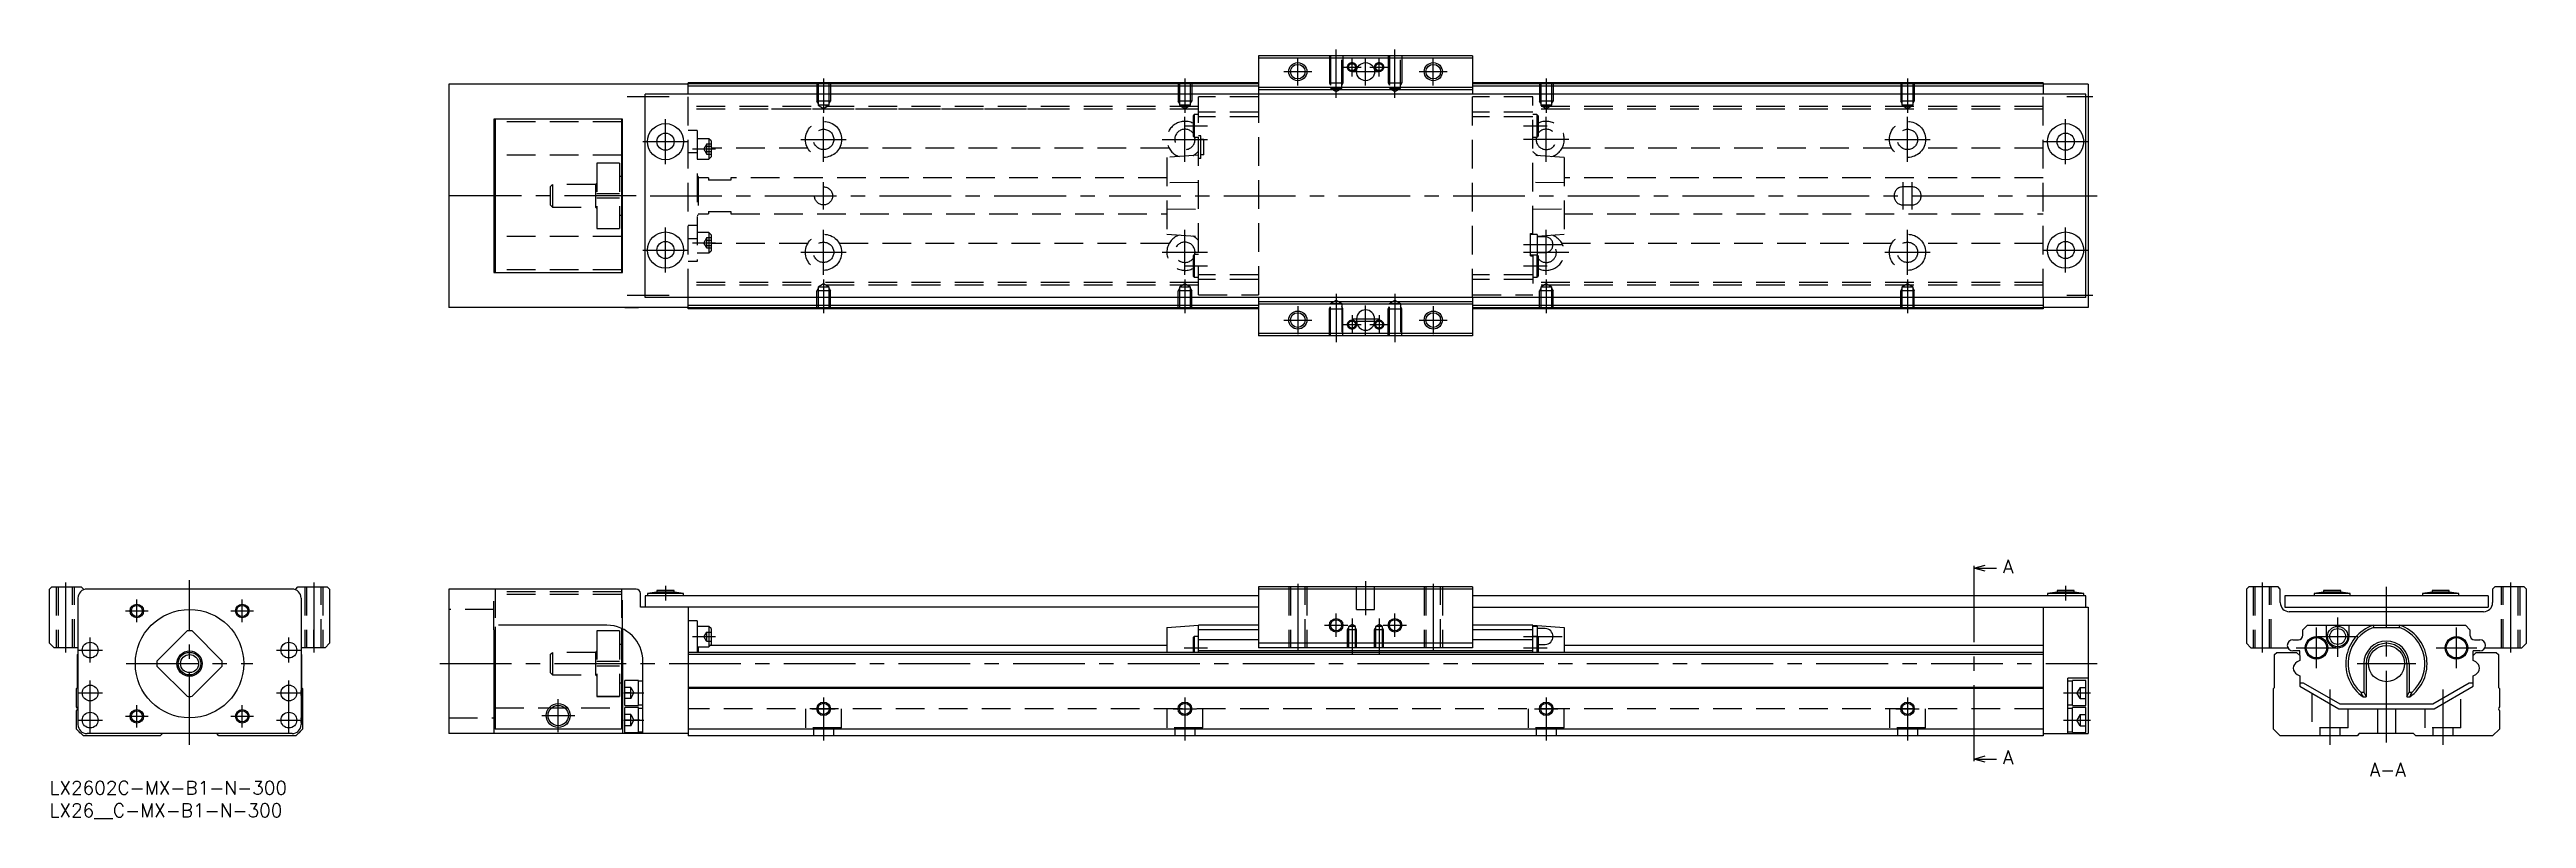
# Model space of a CAD drawing. Extents: x 0 to 548, y -8 to 162.
import ezdxf

# ---------------------------------------------------------------- set-up
doc = ezdxf.new("R2010")
doc.units = 0
doc.header["$LTSCALE"] = 0.5
doc.linetypes.add('CENTER', pattern=[50.8, 31.75, -6.35, 6.35, -6.35])
doc.linetypes.add('DASHED', pattern=[19.05, 12.7, -6.35])
for name, color, linetype in [('MSM_CENTER', 1, 'CENTER'), ('MSM_CONTINUOUS', 7, 'CONTINUOUS'), ('MSM_DASHED', 4, 'DASHED'), ('MSM_NARROW', 5, 'CONTINUOUS'), ('MSM_PART_NUMBER', 7, 'CONTINUOUS')]:
    doc.layers.add(name, color=color, linetype=linetype)
doc.styles.get("Standard").update_dxf_attribs({"font": 'txt.shx', "height": 1, "bigfont": 'bigfont.shx'})

# ---------------------------------------------------------------- blocks, each defined once
blk = doc.blocks.new('*U2')
at = {"layer": 'MSM_PART_NUMBER'}
blk.add_text('LX2602C-MX-B1-N-300', height=3, dxfattribs=at).set_placement((0, -3))
blk = doc.blocks.new('*U3')
at = {"layer": 'MSM_PART_NUMBER'}
blk.add_text('LX26__C-MX-B1-N-300', height=3, dxfattribs=at).set_placement((0, -8))

msp = doc.modelspace()

# ---------------------------------------------------------------- linework, layer by layer
at = {"layer": 'MSM_CENTER'}
for p, q in [((276.38, 153.98), (276.38, 160.18)), ((284.88, 151.28), (284.88, 161.98)), ((288.38, 156.03), (288.38, 160.13)), ((291.38, 153.98), (291.38, 160.18)), ((294.38, 156.03), (294.38, 160.13)), ((297.88, 151.28), (297.88, 161.98)), ((306.38, 153.98), (306.38, 160.18)), ((171.38, 155.58), (171.38, 147.95)), ((251.38, 155.58), (251.38, 147.95)), ((273.28, 157.08), (279.48, 157.08)), ((286.33, 158.08), (290.43, 158.08)), ((288.28, 157.08), (294.48, 157.08)), ((292.33, 158.08), (296.43, 158.08)), ((303.28, 157.08), (309.48, 157.08)), ((331.38, 155.58), (331.38, 147.95)), ((411.38, 155.58), (411.38, 147.95)), ((127.88, 151.58), (137.18, 151.58)), ((446.68, 151.58), (452.38, 151.58)), ((136.38, 136.58), (136.38, 146.58)), ((171.38, 137.08), (171.38, 147.08)), ((251.18, 145.08), (256.38, 145.08)), ((251.38, 137.08), (251.38, 147.08)), ((326.38, 145.08), (331.58, 145.08)), ((331.38, 137.08), (331.38, 147.08)), ((411.38, 137.08), (411.38, 147.08)), ((446.38, 136.58), (446.38, 146.58)), ((131.38, 141.58), (141.38, 141.58)), ((142.38, 139.98), (147.48, 139.98)), ((166.38, 142.08), (176.38, 142.08)), ((246.38, 142.08), (256.38, 142.08)), ((336.38, 142.08), (326.38, 142.08)), ((406.38, 142.08), (416.38, 142.08)), ((441.38, 141.58), (451.38, 141.58)), ((171.38, 126.58), (171.38, 132.58)), ((410.38, 126.58), (410.38, 132.58)), ((412.38, 126.58), (412.38, 132.58)), ((129.88, 129.58), (86.38, 129.58)), ((132.98, 129.58), (453.38, 129.58)), ((136.38, 112.58), (136.38, 122.58)), ((171.38, 112.08), (171.38, 122.08)), ((251.38, 112.08), (251.38, 122.08)), ((331.38, 112.08), (331.38, 122.08)), ((411.38, 112.08), (411.38, 122.08)), ((446.38, 112.58), (446.38, 122.58)), ((131.38, 117.58), (141.38, 117.58)), ((142.38, 119.19), (147.48, 119.19)), ((166.38, 117.08), (176.38, 117.08)), ((246.38, 117.08), (256.38, 117.08)), ((326.38, 118.78), (334.88, 118.78)), ((326.38, 117.08), (336.38, 117.08)), ((406.38, 117.08), (416.38, 117.08)), ((441.38, 117.58), (451.38, 117.58)), ((171.38, 111.09), (171.38, 103.58)), ((251.18, 114.08), (256.38, 114.08)), ((251.38, 111.09), (251.38, 103.58)), ((326.38, 114.08), (331.58, 114.08)), ((331.38, 111.09), (331.38, 103.58)), ((411.38, 111.09), (411.38, 103.58)), ((127.88, 107.58), (137.18, 107.58)), ((276.38, 105.18), (276.38, 98.98)), ((284.88, 107.89), (284.88, 97.19)), ((291.38, 98.83), (291.38, 105.33)), ((297.88, 107.89), (297.88, 97.19)), ((306.38, 105.18), (306.38, 98.98)), ((446.68, 107.58), (452.38, 107.58)), ((273.28, 102.08), (279.48, 102.08)), ((286.33, 101.08), (290.43, 101.08)), ((288.38, 103.13), (288.38, 99.03)), ((288.38, 102.33), (294.38, 102.33)), ((288.38, 101.83), (294.38, 101.83)), ((292.33, 101.08), (296.43, 101.08)), ((294.38, 103.13), (294.38, 99.03)), ((303.28, 102.08), (309.48, 102.08)), ((3.5, 44), (3.5, 28.5)), ((31, 8), (31, 44.5)), ((58.5, 44), (58.5, 28.5)), ((291.38, 44.25), (291.38, 36.75)), ((426.07, 46.62), (426.07, 5.38)), ((489.91, 44), (489.91, 28.5)), ((544.91, 44), (544.91, 28.5)), ((19.33, 35.17), (19.33, 40.17)), ((42.67, 35.17), (42.67, 40.17)), ((136.38, 43.2), (136.38, 40)), ((276.38, 43.68), (276.38, 28.83)), ((306.38, 43.68), (306.38, 28.83)), ((446.38, 43.2), (446.38, 40)), ((517.41, 8.5), (517.41, 43)), ((16.83, 37.67), (21.83, 37.67)), ((40.17, 37.67), (45.17, 37.67)), ((282.3, 34.5), (287.45, 34.5)), ((284.88, 31.93), (284.88, 37.08)), ((288.38, 35.96), (288.38, 28.24)), ((294.38, 35.96), (294.38, 28.24)), ((295.3, 34.5), (300.45, 34.5)), ((297.88, 31.93), (297.88, 37.08)), ((501.91, 25), (501.91, 34)), ((506.61, 36.25), (506.61, 27.5)), ((532.91, 25), (532.91, 34)), ((6.25, 29), (11.75, 29)), ((9, 26.25), (9, 31.75)), ((50.25, 29), (55.75, 29)), ((53, 26.25), (53, 31.75)), ((142.38, 32), (147.48, 32)), ((251.18, 29.5), (256.38, 29.5)), ((326.38, 32), (334.88, 32)), ((326.38, 29.5), (331.58, 29.5)), ((497.41, 29.5), (506.41, 29.5)), ((502.11, 32), (511.11, 32)), ((528.41, 29.5), (537.41, 29.5)), ((9, 10.75), (9, 22.25)), ((17, 26), (45, 26)), ((53, 10.75), (53, 22.25)), ((86.38, 26), (453.38, 26)), ((510.91, 26), (523.91, 26)), ((6.25, 19.5), (11.75, 19.5)), ((19.33, 11.83), (19.33, 16.83)), ((42.67, 11.83), (42.67, 16.83)), ((50.25, 19.5), (55.75, 19.5)), ((112.63, 10.85), (112.63, 18.15)), ((127.18, 19.5), (131.58, 19.5)), ((171.38, 18.5), (171.38, 9)), ((251.38, 18.5), (251.38, 9)), ((331.38, 18.5), (331.38, 9)), ((411.38, 18.5), (411.38, 9)), ((445.88, 19.5), (451.88, 19.5)), ((504.91, 20.29), (504.91, 8)), ((529.91, 20.29), (529.91, 8)), ((6.25, 13.5), (11.75, 13.5)), ((16.83, 14.33), (21.83, 14.33)), ((40.17, 14.33), (45.17, 14.33)), ((50.25, 13.5), (55.75, 13.5)), ((108.98, 14.5), (116.28, 14.5)), ((127.18, 13.5), (131.58, 13.5)), ((168.8, 16), (173.95, 16)), ((248.8, 16), (253.95, 16)), ((328.8, 16), (333.95, 16)), ((408.8, 16), (413.95, 16)), ((445.88, 13.5), (451.88, 13.5))]:
    msp.add_line(p, q, dxfattribs=at)
at = {"layer": 'MSM_CONTINUOUS'}
for p, q in [((315.08, 160.58), (267.68, 160.58)), ((267.68, 160.58), (267.68, 152.08)), ((315.08, 160.08), (267.68, 160.08)), ((315.08, 160.58), (315.08, 152.08)), ((88.38, 154.28), (88.38, 104.88)), ((141.38, 154.28), (88.38, 154.28)), ((127.38, 154.28), (127.38, 154.33)), ((130.38, 154.33), (127.38, 154.33)), ((130.38, 154.28), (130.38, 154.33)), ((267.68, 154.58), (141.38, 154.58)), ((141.38, 152.08), (141.38, 154.58)), ((267.68, 154.38), (141.38, 154.38)), ((267.68, 153.88), (141.38, 153.88)), ((315.08, 153.58), (267.68, 153.58)), ((441.38, 154.58), (315.08, 154.58)), ((441.38, 154.38), (315.08, 154.38)), ((441.38, 153.88), (315.08, 153.88)), ((441.38, 154.58), (441.38, 152.08)), ((451.38, 154.28), (441.38, 154.28)), ((447.88, 154.28), (447.88, 154.33)), ((450.88, 154.33), (447.88, 154.33)), ((450.88, 154.28), (450.88, 154.33)), ((451.38, 154.28), (451.38, 104.88)), ((450.88, 152.08), (131.88, 152.08)), ((131.88, 107.08), (131.88, 152.08)), ((315.08, 153.08), (267.68, 153.08)), ((450.88, 107.08), (450.88, 152.08)), ((98.38, 146.58), (98.38, 112.58)), ((126.88, 146.58), (98.38, 146.58)), ((98.38, 145.98), (98.63, 145.98)), ((98.63, 144.28), (98.38, 144.28)), ((98.63, 146.58), (98.63, 112.58)), ((126.63, 146.58), (126.63, 112.58)), ((126.63, 145.98), (126.88, 145.98)), ((126.88, 144.28), (126.63, 144.28)), ((126.88, 112.58), (126.88, 146.58)), ((98.63, 138.58), (98.38, 138.58)), ((126.88, 138.58), (126.63, 138.58)), ((126.88, 133.83), (126.63, 133.83)), ((126.63, 125.33), (126.88, 125.33)), ((98.63, 120.58), (98.38, 120.58)), ((126.88, 120.58), (126.63, 120.58)), ((98.63, 114.88), (98.38, 114.88)), ((98.38, 113.18), (98.63, 113.18)), ((98.38, 112.58), (126.88, 112.58)), ((126.88, 114.88), (126.63, 114.88)), ((126.63, 113.18), (126.88, 113.18)), ((141.38, 104.88), (88.38, 104.88)), ((127.38, 104.83), (127.38, 104.88)), ((127.38, 104.83), (130.38, 104.83)), ((130.38, 104.83), (130.38, 104.88)), ((450.88, 107.08), (131.88, 107.08)), ((141.38, 104.58), (141.38, 107.08)), ((267.68, 105.28), (141.38, 105.28)), ((267.68, 104.78), (141.38, 104.78)), ((267.68, 104.58), (141.38, 104.58)), ((267.68, 107.08), (267.68, 98.58)), ((315.08, 106.08), (267.68, 106.08)), ((315.08, 105.58), (267.68, 105.58)), ((315.08, 107.08), (315.08, 98.58)), ((441.38, 105.28), (315.08, 105.28)), ((441.38, 104.78), (315.08, 104.78)), ((441.38, 104.58), (315.08, 104.58)), ((441.38, 107.08), (441.38, 104.58)), ((451.38, 104.88), (441.38, 104.88)), ((315.08, 99.08), (267.68, 99.08)), ((289.38, 102.33), (289.38, 101.83)), ((293.38, 101.83), (293.38, 102.33)), ((315.08, 98.58), (267.68, 98.58)), ((426.07, 47.12), (428.57, 47.79)), ((426.07, 47.62), (426.07, 46.62)), ((428.57, 46.45), (426.07, 47.12)), ((426.07, 47.12), (431.07, 47.12)), ((0, 42.5), (0.5, 43)), ((0, 30.5), (0, 42.5)), ((0.5, 43), (7, 43)), ((6.3, 40.5), (6.3, 12.5)), ((7, 43), (7.5, 42.5)), ((7.5, 42.5), (7.5, 42.33)), ((53.7, 42.5), (8.3, 42.5)), ((54.5, 42.5), (55, 43)), ((54.5, 42.33), (54.5, 42.5)), ((55, 43), (61.5, 43)), ((55.7, 40.5), (55.7, 12.5)), ((61.5, 43), (62, 42.5)), ((62, 42.5), (62, 30.5)), ((88.38, 42.5), (88.38, 10.5)), ((129.88, 42.5), (88.38, 42.5)), ((130.88, 38.5), (130.88, 41.5)), ((267.68, 38.5), (130.88, 38.5)), ((267.68, 41), (131.88, 41)), ((131.88, 41), (131.88, 38.5)), ((134.48, 41.8), (132.38, 41.55)), ((132.38, 41.55), (132.38, 41)), ((140.38, 41.55), (132.38, 41.55)), ((134.48, 42.2), (134.48, 41.8)), ((138.28, 42.2), (134.48, 42.2)), ((138.28, 41.8), (134.48, 41.8)), ((138.28, 41.8), (138.28, 42.2)), ((140.38, 41.55), (138.28, 41.8)), ((140.38, 41), (140.38, 41.55)), ((141.38, 38.5), (141.38, 10)), ((267.68, 43), (267.68, 29.5)), ((315.08, 43), (267.68, 43)), ((315.08, 42.5), (267.68, 42.5)), ((315.08, 43), (315.08, 29.5)), ((450.88, 41), (315.08, 41)), ((315.08, 38.5), (451.38, 38.5)), ((441.38, 38.5), (441.38, 10)), ((444.48, 41.8), (442.38, 41.55)), ((442.38, 41.55), (442.38, 41)), ((450.38, 41.55), (442.38, 41.55)), ((444.48, 42.2), (444.48, 41.8)), ((448.28, 42.2), (444.48, 42.2)), ((448.28, 41.8), (444.48, 41.8)), ((448.28, 41.8), (448.28, 42.2)), ((450.38, 41.55), (448.28, 41.8)), ((450.38, 41), (450.38, 41.55)), ((450.88, 38.5), (450.88, 41)), ((451.38, 38.5), (451.38, 10.5)), ((486.91, 43), (486.41, 42.5)), ((486.41, 42.5), (486.41, 30.5)), ((493.41, 43), (486.91, 43)), ((493.91, 42.5), (493.41, 43)), ((493.91, 39.5), (493.91, 42.5)), ((494.91, 41), (494.91, 38.5)), ((539.91, 41), (494.91, 41)), ((494.91, 38.5), (539.91, 38.5)), ((503.51, 41.8), (501.41, 41.55)), ((501.41, 41.55), (501.41, 41)), ((509.41, 41.55), (501.41, 41.55)), ((503.51, 42.2), (503.51, 41.8)), ((507.31, 42.2), (503.51, 42.2)), ((507.31, 41.8), (503.51, 41.8)), ((507.31, 41.8), (507.31, 42.2)), ((509.41, 41.55), (507.31, 41.8)), ((509.41, 41), (509.41, 41.55)), ((527.51, 41.8), (525.41, 41.55)), ((525.41, 41.55), (525.41, 41)), ((533.41, 41.55), (525.41, 41.55)), ((527.51, 42.2), (527.51, 41.8)), ((531.31, 42.2), (527.51, 42.2)), ((531.31, 41.8), (527.51, 41.8)), ((531.31, 41.8), (531.31, 42.2)), ((533.41, 41.55), (531.31, 41.8)), ((533.41, 41), (533.41, 41.55)), ((539.91, 41), (539.91, 38.5)), ((541.41, 43), (540.91, 42.5)), ((540.91, 42.5), (540.91, 39.5)), ((547.91, 43), (541.41, 43)), ((548.41, 42.5), (547.91, 43)), ((548.41, 30.5), (548.41, 42.5)), ((30.45, 33.23), (23.77, 26.55)), ((38.23, 26.55), (31.55, 33.23)), ((98.38, 33.5), (98.38, 10.5)), ((98.63, 34.16), (98.63, 11.5)), ((123.38, 34.5), (99.38, 34.5)), ((126.63, 33.81), (126.63, 11.5)), ((126.88, 33.69), (126.88, 16.2)), ((143.38, 35.5), (141.38, 35.5)), ((143.38, 35.5), (143.38, 28.5)), ((145.98, 34.25), (143.38, 34.25)), ((146.48, 33.75), (145.98, 34.25)), ((145.98, 34.25), (145.98, 29.75)), ((146.48, 33.75), (146.48, 30.25)), ((247.38, 34), (254.38, 34.5)), ((247.38, 34), (247.38, 28.5)), ((267.68, 34.5), (254.38, 34.5)), ((254.38, 28.5), (254.38, 34.5)), ((267.68, 33.5), (254.38, 33.5)), ((328.38, 34.5), (315.08, 34.5)), ((328.38, 33.5), (315.08, 33.5)), ((328.38, 34.5), (335.38, 34)), ((328.38, 28.5), (328.38, 34.5)), ((329.38, 34.25), (328.38, 34.25)), ((329.38, 34.25), (329.38, 31.95)), ((331.13, 33.75), (329.38, 33.75)), ((335.38, 34), (335.38, 28.5)), ((538.91, 37.5), (495.91, 37.5)), ((498.91, 33.5), (499.91, 34.5)), ((498.91, 32.3), (498.91, 33.5)), ((499.91, 34.5), (534.91, 34.5)), ((504.11, 32), (504.11, 34.5)), ((509.11, 34.5), (509.11, 32)), ((514.45, 34.5), (514.54, 34)), ((514.54, 34), (520.28, 34)), ((520.28, 34), (520.37, 34.5)), ((534.91, 34.5), (535.91, 33.5)), ((535.91, 33.5), (535.91, 32.3)), ((1, 29.5), (0, 30.5)), ((6.3, 29.5), (1, 29.5)), ((6.2, 28), (6.3, 28.1)), ((6.2, 20.7), (6.2, 28)), ((61, 29.5), (55.7, 29.5)), ((55.7, 28.1), (55.8, 28)), ((55.8, 28), (55.8, 20.7)), ((62, 30.5), (61, 29.5)), ((126.88, 30.25), (126.63, 30.25)), ((441.38, 28.5), (141.38, 28.5)), ((441.38, 28), (141.38, 28)), ((143.38, 29.75), (145.98, 29.75)), ((143.58, 29.75), (143.58, 28.5)), ((145.98, 29.75), (146.48, 30.25)), ((247.38, 30), (146.23, 30)), ((253.43, 32), (253.18, 31.75)), ((253.18, 31.75), (253.18, 28.5)), ((254.38, 32), (253.43, 32)), ((253.43, 32), (253.43, 28.5)), ((267.68, 31.3), (254.38, 31.3)), ((328.38, 28.8), (254.38, 28.8)), ((315.08, 30.5), (267.68, 30.5)), ((315.08, 29.5), (267.68, 29.5)), ((328.38, 31.3), (315.08, 31.3)), ((329.33, 32), (328.38, 32)), ((329.58, 31.75), (329.33, 32)), ((329.33, 32), (329.33, 28.5)), ((329.58, 31.75), (329.58, 28.5)), ((329.58, 30.25), (331.13, 30.25)), ((441.38, 30), (335.38, 30)), ((487.41, 29.5), (486.41, 30.5)), ((487.41, 29.5), (495.59, 29.5)), ((492.61, 28), (493.11, 28.5)), ((492.61, 20.7), (492.61, 28)), ((493.11, 28.5), (497.51, 28.5)), ((496.71, 31.3), (497.91, 31.3)), ((498.21, 28.8), (496.71, 28.8)), ((497.51, 28.5), (498.21, 27.8)), ((498.21, 27.8), (498.21, 28.8)), ((498.21, 27.8), (498.21, 26.72)), ((538.11, 28.8), (536.61, 28.8)), ((536.61, 26.72), (536.61, 28.8)), ((536.61, 27.8), (537.31, 28.5)), ((536.91, 31.3), (538.11, 31.3)), ((537.31, 28.5), (541.71, 28.5)), ((539.23, 29.5), (547.41, 29.5)), ((541.71, 28.5), (542.21, 28)), ((542.21, 28), (542.21, 20.7)), ((547.41, 29.5), (548.41, 30.5)), ((23.77, 25.45), (30.45, 18.77)), ((31.55, 18.77), (38.23, 25.45)), ((127.38, 16.75), (127.38, 22.25)), ((130.38, 22.25), (127.38, 22.25)), ((130.38, 16.75), (130.38, 22.25)), ((131.38, 22.1), (130.38, 22.1)), ((131.38, 10.5), (131.38, 26.5)), ((446.88, 10.5), (446.88, 22.75)), ((451.38, 22.75), (446.88, 22.75)), ((447.88, 22.1), (446.88, 22.1)), ((447.88, 16.75), (447.88, 22.25)), ((450.88, 22.25), (447.88, 22.25)), ((450.88, 16.75), (450.88, 22.25)), ((498.21, 26.72), (497.65, 26.4)), ((497.65, 23.6), (498.21, 23.28)), ((498.21, 23.28), (498.21, 21)), ((512.41, 26), (512.41, 19.68)), ((512.91, 26), (512.91, 18.62)), ((521.91, 26), (521.91, 18.62)), ((522.41, 26), (522.41, 19.68)), ((537.17, 26.4), (536.61, 26.72)), ((536.61, 23.28), (537.17, 23.6)), ((536.61, 21), (536.61, 23.28)), ((6, 20.5), (6.2, 20.7)), ((6, 16.4), (6, 20.5)), ((55.8, 20.7), (56, 20.5)), ((56, 20.5), (56, 11.5)), ((126.63, 21.75), (126.88, 21.75)), ((127.38, 16.75), (130.38, 16.75)), ((130.38, 16.9), (131.38, 16.9)), ((441.38, 20.7), (141.38, 20.7)), ((441.38, 20.5), (141.38, 20.5)), ((446.88, 16.9), (447.88, 16.9)), ((447.88, 16.75), (450.88, 16.75)), ((492.41, 20.5), (492.61, 20.7)), ((492.41, 11.5), (492.41, 20.5)), ((499.06, 21.66), (498.21, 21.66)), ((498.21, 21), (506.87, 16)), ((507.14, 17), (499.06, 21.66)), ((527.68, 17), (507.14, 17)), ((511.73, 19.68), (512.41, 19.68)), ((512.26, 18.62), (512.91, 18.62)), ((512.41, 19.68), (512.91, 18.62)), ((521.91, 18.62), (522.41, 19.68)), ((521.91, 18.62), (522.56, 18.62)), ((522.41, 19.68), (523.1, 19.68)), ((535.76, 21.66), (527.68, 17)), ((527.95, 16), (536.61, 21)), ((536.61, 21.66), (535.76, 21.66)), ((542.21, 20.7), (542.41, 20.5)), ((542.41, 20.5), (542.41, 16.4)), ((6, 11.5), (6, 15.6)), ((7.5, 10), (6, 11.5)), ((56, 11.5), (54.5, 10)), ((98.38, 16.2), (98.63, 16.2)), ((126.63, 11.5), (98.63, 11.5)), ((126.63, 16.2), (126.88, 16.2)), ((127.38, 10.75), (127.38, 16.25)), ((130.38, 16.25), (127.38, 16.25)), ((130.38, 10.75), (130.38, 16.25)), ((131.38, 16.1), (130.38, 16.1)), ((441.38, 11.5), (141.38, 11.5)), ((447.88, 16.1), (446.88, 16.1)), ((447.88, 10.75), (447.88, 16.25)), ((450.88, 16.25), (447.88, 16.25)), ((450.88, 10.75), (450.88, 16.25)), ((493.91, 10), (492.41, 11.5)), ((506.87, 16), (527.95, 16)), ((542.41, 11.5), (540.91, 10)), ((542.41, 15.6), (542.41, 11.5)), ((24.5, 10), (7.5, 10)), ((53.7, 10.5), (8.3, 10.5)), ((25, 10.5), (24.5, 10)), ((37.52, 10), (37.02, 10.5)), ((54.5, 10), (37.52, 10)), ((141.38, 10.5), (88.38, 10.5)), ((127.38, 10.75), (130.38, 10.75)), ((130.38, 10.9), (131.38, 10.9)), ((441.38, 10), (141.38, 10)), ((426.07, 4.88), (428.57, 5.55)), ((441.38, 10.5), (451.38, 10.5)), ((446.88, 10.9), (447.88, 10.9)), ((447.88, 10.75), (450.88, 10.75)), ((510.9, 10), (493.91, 10)), ((511.4, 10.5), (510.9, 10)), ((523.41, 10.5), (511.4, 10.5)), ((523.91, 10), (523.41, 10.5)), ((540.91, 10), (523.91, 10)), ((426.07, 5.38), (426.07, 4.38)), ((428.57, 4.21), (426.07, 4.88)), ((426.07, 4.88), (431.07, 4.88))]:
    msp.add_line(p, q, dxfattribs=at)
for centre, radius in [((291.38, 157.08), 2), ((276.38, 157.08), 1.62), ((306.38, 157.08), 1.62), ((136.38, 141.58), 4), ((136.38, 141.58), 1.9), ((446.38, 141.58), 4), ((446.38, 141.58), 1.9), ((136.38, 117.58), 4), ((446.38, 117.58), 4), ((136.38, 117.58), 1.9), ((446.38, 117.58), 1.9), ((276.38, 102.08), 1.62), ((306.38, 102.08), 1.62), ((19.33, 37.67), 1.23), ((42.67, 37.67), 1.23), ((31, 26), 12), ((284.88, 34.5), 1.23), ((297.88, 34.5), 1.23), ((506.61, 32), 2.25), ((506.61, 32), 1.75), ((9, 29), 1.75), ((31, 26), 2.8), ((31, 26), 2.5), ((31, 26), 2), ((53, 29), 1.75), ((501.91, 29.5), 2.5), ((501.91, 29.5), 2.25), ((517.41, 26), 4), ((532.91, 29.5), 2.5), ((532.91, 29.5), 2.25), ((9, 19.5), 1.75), ((53, 19.5), 1.75), ((112.63, 14.5), 2.65), ((112.63, 14.5), 2.25), ((171.38, 16), 1.23), ((251.38, 16), 1.23), ((331.38, 16), 1.23), ((411.38, 16), 1.23), ((9, 13.5), 1.75), ((19.33, 14.33), 1.23), ((42.67, 14.33), 1.23), ((53, 13.5), 1.75)]:
    msp.add_circle(centre, radius, dxfattribs=at)
for centre, radius, start, end in [((291.38, 102.33), 2, 0, 180), ((291.38, 101.83), 2, 180, 0), ((8.3, 40.5), 2, 90, 180), ((53.7, 40.5), 2, 0, 90), ((129.87, 41.49), 1.01, 0.6958, 89.3042), ((495.91, 39.5), 2, 180, 270), ((538.91, 39.5), 2, 270, 0), ((31, 26), 7.25, 85.6572, 94.3428), ((123.38, 26.5), 8, 0, 90), ((331.13, 32), 1.75, 270, 90), ((517.41, 26), 9, 109.1881, 235.0848), ((517.41, 26), 8.5, 109.7499, 228.0214), ((517.41, 26), 8.5, 311.9786, 70.2501), ((517.41, 26), 9, 304.9152, 70.8119), ((496.71, 30.05), 1.25, 90, 270), ((497.91, 32.3), 1, 270, 0), ((506.61, 32), 2.5, 180, 0), ((517.41, 26), 5, 0, 180), ((517.41, 26), 4.5, 0, 180), ((536.91, 32.3), 1, 180, 270), ((538.11, 30.05), 1.25, 270, 90), ((31, 26), 7.25, 175.6572, 184.3428), ((31, 26), 7.25, 355.6572, 4.3428), ((498.53, 24.88), 1.75, 120.0001, 176.2321), ((498.53, 25.12), 1.75, 183.7679, 239.9999), ((536.3, 24.88), 1.75, 3.7679, 59.9999), ((536.3, 25.12), 1.75, 300.0001, 356.2321), ((9, 19.5), 2.75, 169.0575, 190.9425), ((31, 26), 7.25, 265.6572, 274.3428), ((53, 19.5), 2.75, 349.0575, 10.9425), ((521.77, 24.07), 10.96, 203.6059, 209.8183), ((512.88, 24.16), 11.15, 330.2349, 336.3409), ((5.7, 16), 0.5, 306.8761, 53.1239), ((9, 13.5), 2.75, 169.0575, 190.9425), ((8.3, 12.5), 2, 180, 270), ((7.3, 11.5), 1, 201.8195, 248.1805), ((53.7, 12.5), 2, 270, 0), ((54.7, 11.5), 1, 291.8106, 338.1894), ((53, 13.5), 2.75, 349.0575, 10.9425), ((542.71, 16), 0.5, 126.8761, 233.1239)]:
    msp.add_arc(centre, radius, start, end, dxfattribs=at)
at = {"layer": 'MSM_DASHED'}
for p, q in [((283.38, 160.58), (283.38, 154.58)), ((283.65, 160.58), (283.65, 153.38)), ((286.11, 153.38), (286.11, 160.58)), ((286.38, 160.58), (286.38, 154.58)), ((296.38, 160.58), (296.38, 154.58)), ((296.65, 160.58), (296.65, 153.38)), ((299.11, 153.38), (299.11, 160.58)), ((299.38, 160.58), (299.38, 154.58)), ((169.88, 154.58), (169.88, 150.58)), ((170.08, 154.38), (170.08, 154.38)), ((170.15, 154.58), (170.15, 149.66)), ((172.61, 149.66), (172.61, 154.58)), ((172.88, 154.58), (172.88, 150.58)), ((249.88, 154.58), (249.88, 150.58)), ((250.08, 154.38), (250.08, 154.38)), ((250.08, 154.38), (250.08, 154.38)), ((250.15, 154.58), (250.15, 149.66)), ((252.61, 149.66), (252.61, 154.58)), ((252.68, 154.38), (252.69, 154.4)), ((252.88, 154.58), (252.88, 150.58)), ((283.38, 154.58), (286.38, 154.58)), ((283.38, 154.58), (283.65, 154.12)), ((286.38, 154.58), (286.11, 154.12)), ((296.38, 154.58), (299.38, 154.58)), ((296.38, 154.58), (296.65, 154.12)), ((299.38, 154.58), (299.11, 154.12)), ((329.88, 154.58), (329.88, 150.58)), ((330.08, 154.38), (330.08, 154.38)), ((330.08, 154.38), (330.08, 154.38)), ((330.15, 154.58), (330.15, 149.66)), ((332.61, 149.66), (332.61, 154.58)), ((332.68, 154.38), (332.69, 154.4)), ((332.88, 154.58), (332.88, 150.58)), ((409.88, 154.58), (409.88, 150.58)), ((410.08, 154.38), (410.08, 154.38)), ((410.15, 154.58), (410.15, 149.66)), ((412.61, 149.66), (412.61, 154.58)), ((412.68, 154.38), (412.69, 154.4)), ((412.88, 154.58), (412.88, 150.58)), ((141.38, 107.08), (141.38, 152.08)), ((254.38, 149.34), (141.38, 149.34)), ((254.38, 148.78), (141.38, 148.78)), ((222.88, 148.78), (159.88, 148.78)), ((172.88, 150.58), (169.88, 150.58)), ((170.15, 150.12), (169.88, 150.58)), ((172.61, 149.66), (170.15, 149.66)), ((170.15, 149.66), (171.38, 148.95)), ((171.38, 148.95), (172.61, 149.66)), ((172.61, 150.12), (172.88, 150.58)), ((252.88, 150.58), (249.88, 150.58)), ((250.15, 150.12), (249.88, 150.58)), ((252.61, 149.66), (250.15, 149.66)), ((250.15, 149.66), (251.38, 148.95)), ((251.38, 148.95), (252.61, 149.66)), ((252.61, 150.12), (252.88, 150.58)), ((267.68, 151.53), (254.38, 151.53)), ((254.38, 107.63), (254.38, 151.53)), ((267.68, 148.08), (254.38, 148.08)), ((267.68, 152.08), (267.68, 107.08)), ((283.65, 153.38), (284.88, 152.67)), ((283.65, 153.38), (286.11, 153.38)), ((284.88, 152.67), (286.11, 153.38)), ((296.65, 153.38), (297.88, 152.67)), ((296.65, 153.38), (299.11, 153.38)), ((297.88, 152.67), (299.11, 153.38)), ((315.08, 107.08), (315.08, 152.08)), ((328.38, 151.53), (315.08, 151.53)), ((328.38, 148.08), (315.08, 148.08)), ((328.38, 121.03), (328.38, 151.53)), ((441.38, 149.34), (328.38, 149.34)), ((441.38, 148.78), (328.38, 148.78)), ((332.88, 150.58), (329.88, 150.58)), ((330.15, 150.12), (329.88, 150.58)), ((332.61, 149.66), (330.15, 149.66)), ((330.15, 149.66), (331.38, 148.95)), ((331.38, 148.95), (332.61, 149.66)), ((332.61, 150.12), (332.88, 150.58)), ((412.88, 150.58), (409.88, 150.58)), ((410.15, 150.12), (409.88, 150.58)), ((412.61, 149.66), (410.15, 149.66)), ((410.15, 149.66), (411.38, 148.95)), ((411.38, 148.95), (412.61, 149.66)), ((412.61, 150.12), (412.88, 150.58)), ((441.38, 107.08), (441.38, 152.08)), ((126.63, 145.98), (98.63, 145.98)), ((143.38, 144.08), (141.38, 144.08)), ((143.38, 144.08), (143.38, 115.08)), ((253.43, 147.58), (253.18, 147.33)), ((253.18, 147.33), (253.18, 142.83)), ((253.18, 142.83), (253.43, 142.58)), ((254.38, 147.58), (253.43, 147.58)), ((253.43, 147.58), (253.43, 142.58)), ((267.68, 147.08), (254.38, 147.08)), ((254.88, 142.88), (254.38, 142.88)), ((254.88, 137.88), (254.88, 142.88)), ((328.38, 147.08), (315.08, 147.08)), ((329.33, 147.58), (328.38, 147.58)), ((329.33, 147.58), (329.33, 142.58)), ((329.58, 147.33), (329.33, 147.58)), ((329.33, 142.58), (329.58, 142.83)), ((329.58, 147.33), (329.58, 142.83)), ((126.63, 138.58), (98.63, 138.58)), ((143.38, 139.08), (141.38, 139.08)), ((145.98, 142.23), (143.38, 142.23)), ((143.38, 137.73), (145.98, 137.73)), ((145.48, 140.98), (144.9, 139.98)), ((145.48, 138.98), (144.9, 139.98)), ((145.48, 141.13), (146.48, 141.13)), ((145.48, 141.13), (145.48, 138.82)), ((145.48, 140.55), (146.48, 140.55)), ((145.48, 139.4), (146.48, 139.4)), ((145.48, 138.82), (146.48, 138.82)), ((146.48, 141.73), (145.98, 142.23)), ((145.98, 142.23), (145.98, 137.73)), ((145.98, 137.73), (146.48, 138.23)), ((146.48, 141.73), (146.48, 138.23)), ((167.89, 140.12), (146.48, 140.12)), ((247.89, 140.12), (174.87, 140.12)), ((254.38, 138.58), (247.38, 138.08)), ((247.38, 138.08), (247.38, 121.08)), ((253.43, 142.58), (254.38, 142.58)), ((254.88, 137.88), (254.38, 137.88)), ((255.58, 142.08), (254.88, 142.08)), ((255.58, 138.68), (254.88, 138.68)), ((255.58, 138.68), (255.58, 142.08)), ((328.38, 142.58), (329.33, 142.58)), ((335.38, 138.08), (328.38, 138.58)), ((407.89, 140.12), (334.87, 140.12)), ((335.38, 138.08), (335.38, 121.08)), ((441.38, 140.12), (414.87, 140.12)), ((111.38, 132.08), (110.88, 131.58)), ((111.38, 132.08), (111.38, 127.08)), ((120.88, 132.08), (111.38, 132.08)), ((121.18, 132.38), (120.88, 132.08)), ((120.88, 132.08), (120.88, 127.08)), ((121.18, 136.83), (121.18, 122.33)), ((126.18, 136.83), (121.18, 136.83)), ((126.18, 136.81), (121.18, 136.81)), ((126.18, 136.83), (126.18, 122.33)), ((126.63, 133.83), (126.18, 133.83)), ((143.58, 133.83), (143.38, 133.83)), ((143.58, 133.83), (143.58, 125.33)), ((145.88, 133.58), (143.58, 133.58)), ((145.88, 133.58), (145.88, 133.08)), ((150.88, 133.08), (145.88, 133.08)), ((150.88, 133.58), (150.88, 133.08)), ((247.38, 133.58), (150.88, 133.58)), ((254.38, 132.54), (247.38, 132.46)), ((335.38, 132.46), (328.38, 132.54)), ((441.38, 133.58), (335.38, 133.58)), ((110.88, 131.58), (110.88, 127.58)), ((110.88, 127.58), (111.38, 127.08)), ((111.38, 127.08), (120.88, 127.08)), ((120.88, 127.08), (121.18, 126.78)), ((121.18, 130.13), (126.18, 130.13)), ((126.18, 129.04), (121.18, 129.04)), ((247.38, 126.71), (254.38, 126.63)), ((328.38, 126.63), (335.38, 126.71)), ((412.38, 131.58), (410.38, 131.58)), ((410.38, 127.58), (412.38, 127.58)), ((121.18, 122.36), (126.18, 122.36)), ((121.18, 122.33), (126.18, 122.33)), ((126.18, 125.33), (126.63, 125.33)), ((141.38, 123.08), (143.38, 123.08)), ((143.38, 125.33), (143.58, 125.33)), ((145.98, 121.44), (143.38, 121.44)), ((143.58, 125.58), (145.88, 125.58)), ((145.88, 126.08), (150.88, 126.08)), ((145.88, 126.08), (145.88, 125.58)), ((146.48, 120.94), (145.98, 121.44)), ((145.98, 121.44), (145.98, 116.94)), ((146.48, 120.94), (146.48, 117.44)), ((150.88, 126.08), (150.88, 125.58)), ((150.88, 125.58), (247.38, 125.58)), ((247.38, 121.08), (254.38, 120.58)), ((327.88, 121.28), (328.38, 121.28)), ((327.88, 116.28), (327.88, 121.28)), ((329.38, 121.03), (327.88, 121.03)), ((329.38, 120.66), (335.38, 121.08)), ((329.38, 121.03), (329.38, 116.53)), ((335.38, 125.58), (441.38, 125.58)), ((126.63, 120.58), (98.63, 120.58)), ((143.38, 120.08), (141.38, 120.08)), ((143.38, 116.94), (145.98, 116.94)), ((145.48, 120.19), (144.9, 119.19)), ((145.48, 118.19), (144.9, 119.19)), ((145.48, 120.35), (146.48, 120.35)), ((145.48, 120.35), (145.48, 118.04)), ((145.48, 119.77), (146.48, 119.77)), ((145.48, 118.61), (146.48, 118.61)), ((145.48, 118.04), (146.48, 118.04)), ((145.98, 116.94), (146.48, 117.44)), ((167.89, 119.04), (146.48, 119.04)), ((247.89, 119.04), (174.87, 119.04)), ((253.43, 116.58), (253.18, 116.33)), ((253.18, 116.33), (253.18, 111.83)), ((253.43, 116.58), (253.43, 111.58)), ((254.38, 116.58), (253.43, 116.58)), ((327.88, 116.53), (329.38, 116.53)), ((327.88, 116.28), (328.38, 116.28)), ((328.38, 116.53), (328.38, 107.63)), ((329.33, 116.53), (329.33, 111.58)), ((331.13, 120.53), (329.38, 120.53)), ((329.38, 117.03), (331.13, 117.03)), ((329.58, 116.33), (329.38, 116.53)), ((329.58, 116.33), (329.58, 111.83)), ((407.89, 119.04), (334.87, 119.04)), ((441.38, 119.04), (414.87, 119.04)), ((126.63, 113.18), (98.63, 113.18)), ((143.38, 115.08), (141.38, 115.08)), ((254.38, 110.38), (141.38, 110.38)), ((254.38, 109.82), (141.38, 109.82)), ((171.38, 110.09), (170.15, 109.38)), ((172.61, 109.38), (171.38, 110.09)), ((251.38, 110.09), (250.15, 109.38)), ((252.61, 109.38), (251.38, 110.09)), ((253.18, 111.83), (253.43, 111.58)), ((253.43, 111.58), (254.38, 111.58)), ((267.68, 112.08), (254.38, 112.08)), ((267.68, 111.08), (254.38, 111.08)), ((328.38, 112.08), (315.08, 112.08)), ((328.38, 111.08), (315.08, 111.08)), ((328.38, 111.58), (329.33, 111.58)), ((441.38, 110.38), (328.38, 110.38)), ((441.38, 109.82), (328.38, 109.82)), ((329.33, 111.58), (329.58, 111.83)), ((331.38, 110.09), (330.15, 109.38)), ((332.61, 109.38), (331.38, 110.09)), ((411.38, 110.09), (410.15, 109.38)), ((412.61, 109.38), (411.38, 110.09)), ((170.15, 109.05), (169.88, 108.58)), ((172.88, 108.58), (169.88, 108.58)), ((169.88, 104.58), (169.88, 108.58)), ((170.15, 109.38), (170.15, 104.58)), ((172.61, 109.38), (170.15, 109.38)), ((172.61, 104.58), (172.61, 109.38)), ((172.61, 109.05), (172.88, 108.58)), ((172.88, 104.58), (172.88, 108.58)), ((250.15, 109.05), (249.88, 108.58)), ((252.88, 108.58), (249.88, 108.58)), ((249.88, 104.58), (249.88, 108.58)), ((250.15, 109.38), (250.15, 104.58)), ((252.61, 109.38), (250.15, 109.38)), ((252.61, 104.58), (252.61, 109.38)), ((252.61, 109.05), (252.88, 108.58)), ((252.88, 104.58), (252.88, 108.58)), ((254.38, 107.63), (267.68, 107.63)), ((283.38, 104.58), (283.65, 105.05)), ((283.38, 98.58), (283.38, 104.58)), ((283.38, 104.58), (286.38, 104.58)), ((283.65, 105.78), (284.88, 106.49)), ((283.65, 105.78), (286.11, 105.78)), ((283.65, 98.58), (283.65, 105.78)), ((284.88, 106.49), (286.11, 105.78)), ((286.11, 105.78), (286.11, 98.58)), ((286.38, 104.58), (286.11, 105.05)), ((286.38, 98.58), (286.38, 104.58)), ((296.38, 104.58), (296.65, 105.05)), ((296.38, 98.58), (296.38, 104.58)), ((296.38, 104.58), (299.38, 104.58)), ((296.65, 105.78), (297.88, 106.49)), ((296.65, 105.78), (299.11, 105.78)), ((296.65, 98.58), (296.65, 105.78)), ((297.88, 106.49), (299.11, 105.78)), ((299.11, 105.78), (299.11, 98.58)), ((299.38, 104.58), (299.11, 105.05)), ((299.38, 98.58), (299.38, 104.58)), ((315.08, 107.63), (328.38, 107.63)), ((330.15, 109.05), (329.88, 108.58)), ((332.88, 108.58), (329.88, 108.58)), ((329.88, 104.58), (329.88, 108.58)), ((330.15, 109.38), (330.15, 104.58)), ((332.61, 109.38), (330.15, 109.38)), ((332.61, 104.58), (332.61, 109.38)), ((332.61, 109.05), (332.88, 108.58)), ((332.88, 104.58), (332.88, 108.58)), ((410.15, 109.05), (409.88, 108.58)), ((412.88, 108.58), (409.88, 108.58)), ((409.88, 104.58), (409.88, 108.58)), ((410.15, 109.38), (410.15, 104.58)), ((412.61, 109.38), (410.15, 109.38)), ((412.61, 104.58), (412.61, 109.38)), ((412.61, 109.05), (412.88, 108.58)), ((412.88, 104.58), (412.88, 108.58)), ((1.5, 43), (1.5, 29.5)), ((1.88, 43), (1.88, 29.5)), ((5.12, 29.5), (5.12, 43)), ((5.5, 29.5), (5.5, 43)), ((56.5, 43), (56.5, 29.5)), ((56.88, 43), (56.88, 29.5)), ((60.12, 29.5), (60.12, 43)), ((60.5, 43), (60.5, 29.5)), ((98.38, 33.5), (98.38, 42.5)), ((98.63, 42.5), (98.63, 34.16)), ((126.63, 41.9), (98.63, 41.9)), ((126.63, 41.3), (98.63, 41.3)), ((126.63, 42.5), (126.63, 33.81)), ((126.88, 33.69), (126.88, 42.5)), ((274.38, 43), (274.38, 29.5)), ((274.76, 43), (274.76, 29.5)), ((278, 29.5), (278, 43)), ((278.38, 43), (278.38, 29.5)), ((289.38, 38), (289.38, 43)), ((293.38, 38), (293.38, 43)), ((304.38, 43), (304.38, 29.5)), ((304.76, 43), (304.76, 29.5)), ((308, 29.5), (308, 43)), ((308.38, 43), (308.38, 29.5)), ((487.91, 43), (487.91, 29.5)), ((488.29, 43), (488.29, 29.5)), ((491.53, 29.5), (491.53, 43)), ((491.91, 29.5), (491.91, 43)), ((542.91, 29.5), (542.91, 43)), ((543.29, 29.5), (543.29, 43)), ((546.53, 43), (546.53, 29.5)), ((546.91, 43), (546.91, 29.5)), ((98.38, 38), (88.38, 38)), ((121.18, 33.25), (121.18, 18.75)), ((126.18, 33.25), (121.18, 33.25)), ((126.18, 33.23), (121.18, 33.23)), ((126.18, 33.25), (126.18, 18.75)), ((145.48, 33), (144.9, 32)), ((145.48, 33), (146.48, 33)), ((145.48, 33), (145.48, 31)), ((287.38, 33.5), (287.6, 33.87)), ((287.38, 29.5), (287.38, 33.5)), ((289.38, 33.5), (287.38, 33.5)), ((288.38, 34.7), (287.6, 34.25)), ((287.6, 34.25), (287.6, 29.5)), ((289.16, 34.25), (287.6, 34.25)), ((289.16, 34.25), (288.38, 34.7)), ((289.16, 29.5), (289.16, 34.25)), ((289.38, 33.5), (289.16, 33.87)), ((289.38, 38), (293.38, 38)), ((289.38, 29.5), (289.38, 33.5)), ((293.38, 33.5), (293.6, 33.87)), ((293.38, 29.5), (293.38, 33.5)), ((295.38, 33.5), (293.38, 33.5)), ((294.38, 34.7), (293.6, 34.25)), ((293.6, 34.25), (293.6, 29.5)), ((295.16, 34.25), (293.6, 34.25)), ((295.16, 34.25), (294.38, 34.7)), ((295.16, 29.5), (295.16, 34.25)), ((295.38, 33.5), (295.16, 33.87)), ((295.38, 29.5), (295.38, 33.5)), ((110.88, 28), (111.38, 28.5)), ((110.88, 28), (110.88, 24)), ((111.38, 28.5), (111.38, 23.5)), ((120.88, 28.5), (111.38, 28.5)), ((121.18, 28.8), (120.88, 28.5)), ((120.88, 28.5), (120.88, 23.5)), ((126.63, 30.25), (126.18, 30.25)), ((145.48, 31), (144.9, 32)), ((145.48, 32), (146.48, 32)), ((145.48, 31), (146.48, 31)), ((110.88, 24), (111.38, 23.5)), ((111.38, 23.5), (120.88, 23.5)), ((120.88, 23.5), (121.18, 23.2)), ((121.18, 26.55), (126.18, 26.55)), ((126.18, 25.45), (121.18, 25.45)), ((121.18, 18.77), (126.18, 18.77)), ((121.18, 18.75), (126.18, 18.75)), ((126.18, 21.75), (126.63, 21.75)), ((128.68, 20.75), (127.38, 20.75)), ((128.68, 19.5), (127.38, 19.5)), ((128.68, 18.25), (127.38, 18.25)), ((128.68, 18.25), (128.68, 20.75)), ((128.68, 20.75), (129.4, 19.5)), ((128.68, 18.25), (129.4, 19.5)), ((449.58, 20.75), (448.86, 19.5)), ((449.58, 18.25), (448.86, 19.5)), ((449.58, 20.75), (450.88, 20.75)), ((449.58, 20.75), (449.58, 18.25)), ((449.58, 19.5), (450.88, 19.5)), ((449.58, 18.25), (450.88, 18.25)), ((500.91, 19.44), (500.91, 11.8)), ((533.91, 11.8), (533.91, 19.44)), ((88.38, 14), (98.38, 14)), ((98.63, 16.2), (126.63, 16.2)), ((126.88, 16.2), (126.88, 10.5)), ((128.68, 14.75), (127.38, 14.75)), ((128.68, 13.5), (127.38, 13.5)), ((128.68, 12.25), (127.38, 12.25)), ((128.68, 12.25), (128.68, 14.75)), ((128.68, 14.75), (129.4, 13.5)), ((128.68, 12.25), (129.4, 13.5)), ((130.68, 13.5), (129.38, 13.5)), ((441.38, 16), (141.38, 16)), ((167.38, 16), (167.38, 11.8)), ((175.38, 11.8), (167.38, 11.8)), ((169.13, 11.8), (169.13, 10)), ((173.63, 10), (173.63, 11.8)), ((175.38, 11.8), (175.38, 16)), ((247.38, 16), (247.38, 11.8)), ((255.38, 11.8), (247.38, 11.8)), ((249.13, 11.8), (249.13, 10)), ((253.63, 10), (253.63, 11.8)), ((255.38, 11.8), (255.38, 16)), ((327.38, 16), (327.38, 11.8)), ((335.38, 11.8), (327.38, 11.8)), ((329.13, 11.8), (329.13, 10)), ((333.63, 10), (333.63, 11.8)), ((335.38, 11.8), (335.38, 16)), ((407.38, 16), (407.38, 11.8)), ((415.38, 11.8), (407.38, 11.8)), ((409.13, 11.8), (409.13, 10)), ((413.63, 10), (413.63, 11.8)), ((415.38, 11.8), (415.38, 16)), ((449.58, 14.75), (448.86, 13.5)), ((449.58, 12.25), (448.86, 13.5)), ((449.58, 14.75), (450.88, 14.75)), ((449.58, 14.75), (449.58, 12.25)), ((449.58, 13.5), (450.88, 13.5)), ((449.58, 12.25), (450.88, 12.25)), ((508.91, 11.8), (500.91, 11.8)), ((502.66, 11.8), (502.66, 10)), ((507.16, 10), (507.16, 11.8)), ((508.91, 11.8), (508.91, 16)), ((515.41, 16), (515.41, 10.5)), ((519.41, 16), (519.41, 10.5)), ((525.91, 16), (525.91, 11.8)), ((533.91, 11.8), (525.91, 11.8)), ((527.66, 11.8), (527.66, 10)), ((532.16, 10), (532.16, 11.8))]:
    msp.add_line(p, q, dxfattribs=at)
for centre, radius in [((288.38, 158.08), 1), ((294.38, 158.08), 1), ((288.38, 158.08), 0.784), ((294.38, 158.08), 0.784), ((171.38, 142.08), 4), ((171.38, 142.08), 2.25), ((411.38, 142.08), 4), ((411.38, 142.08), 2.25), ((171.38, 129.58), 2), ((171.38, 117.08), 4), ((411.38, 117.08), 4), ((171.38, 117.08), 2.25), ((411.38, 117.08), 2.25), ((288.38, 101.08), 1), ((288.38, 101.08), 0.784), ((294.38, 101.08), 1), ((294.38, 101.08), 0.784)]:
    msp.add_circle(centre, radius, dxfattribs=at)
for centre, radius, start, end in [((251.38, 142.08), 4, 63.2563, 251.9374), ((251.38, 142.08), 2.25, 36.8699, 12.8396), ((331.38, 142.08), 2.25, 167.1604, 143.1301), ((331.38, 142.08), 4, 288.0626, 116.7437), ((251.38, 142.08), 4, 296.7437, 318.5904), ((331.38, 142.08), 4, 221.4096, 243.2563), ((410.38, 129.58), 2, 90, 270), ((412.38, 129.58), 2, 270, 90), ((251.38, 117.08), 4, 108.0626, 296.7437), ((251.38, 117.08), 4, 41.4096, 63.7662), ((331.38, 117.08), 4, 243.2563, 71.9374), ((251.38, 117.08), 2.25, 347.1604, 323.1301), ((331.38, 117.08), 2.25, 216.8699, 48.1948), ((331.13, 118.78), 1.75, 270, 90)]:
    msp.add_arc(centre, radius, start, end, dxfattribs=at)
at = {"layer": 'MSM_NARROW'}
msp.add_line((58.5, 29.5), (58.5, 33.5), dxfattribs=at)
for centre, radius in [((276.38, 157.08), 2), ((306.38, 157.08), 2), ((276.38, 102.08), 2), ((306.38, 102.08), 2), ((19.33, 37.67), 1.5), ((42.67, 37.67), 1.5), ((284.88, 34.5), 1.5), ((297.88, 34.5), 1.5), ((171.38, 16), 1.5), ((251.38, 16), 1.5), ((331.38, 16), 1.5), ((411.38, 16), 1.5), ((19.33, 14.33), 1.5), ((42.67, 14.33), 1.5)]:
    msp.add_circle(centre, radius, dxfattribs=at)

# ---------------------------------------------------------------- block references
at = {"layer": 'MSM_CONTINUOUS'}
for name in ['*U2', '*U3']:
    msp.add_blockref(name, (0, 0), dxfattribs=at)

# ---------------------------------------------------------------- texts
at = {"layer": 'MSM_PART_NUMBER'}
for s, p in [('A', (432.49, 46)), ('A', (432.49, 3.75)), ('A-A', (513.72, 1))]:
    msp.add_text(s, height=3, dxfattribs=at).set_placement(p)

doc.saveas('drawing.dxf')
